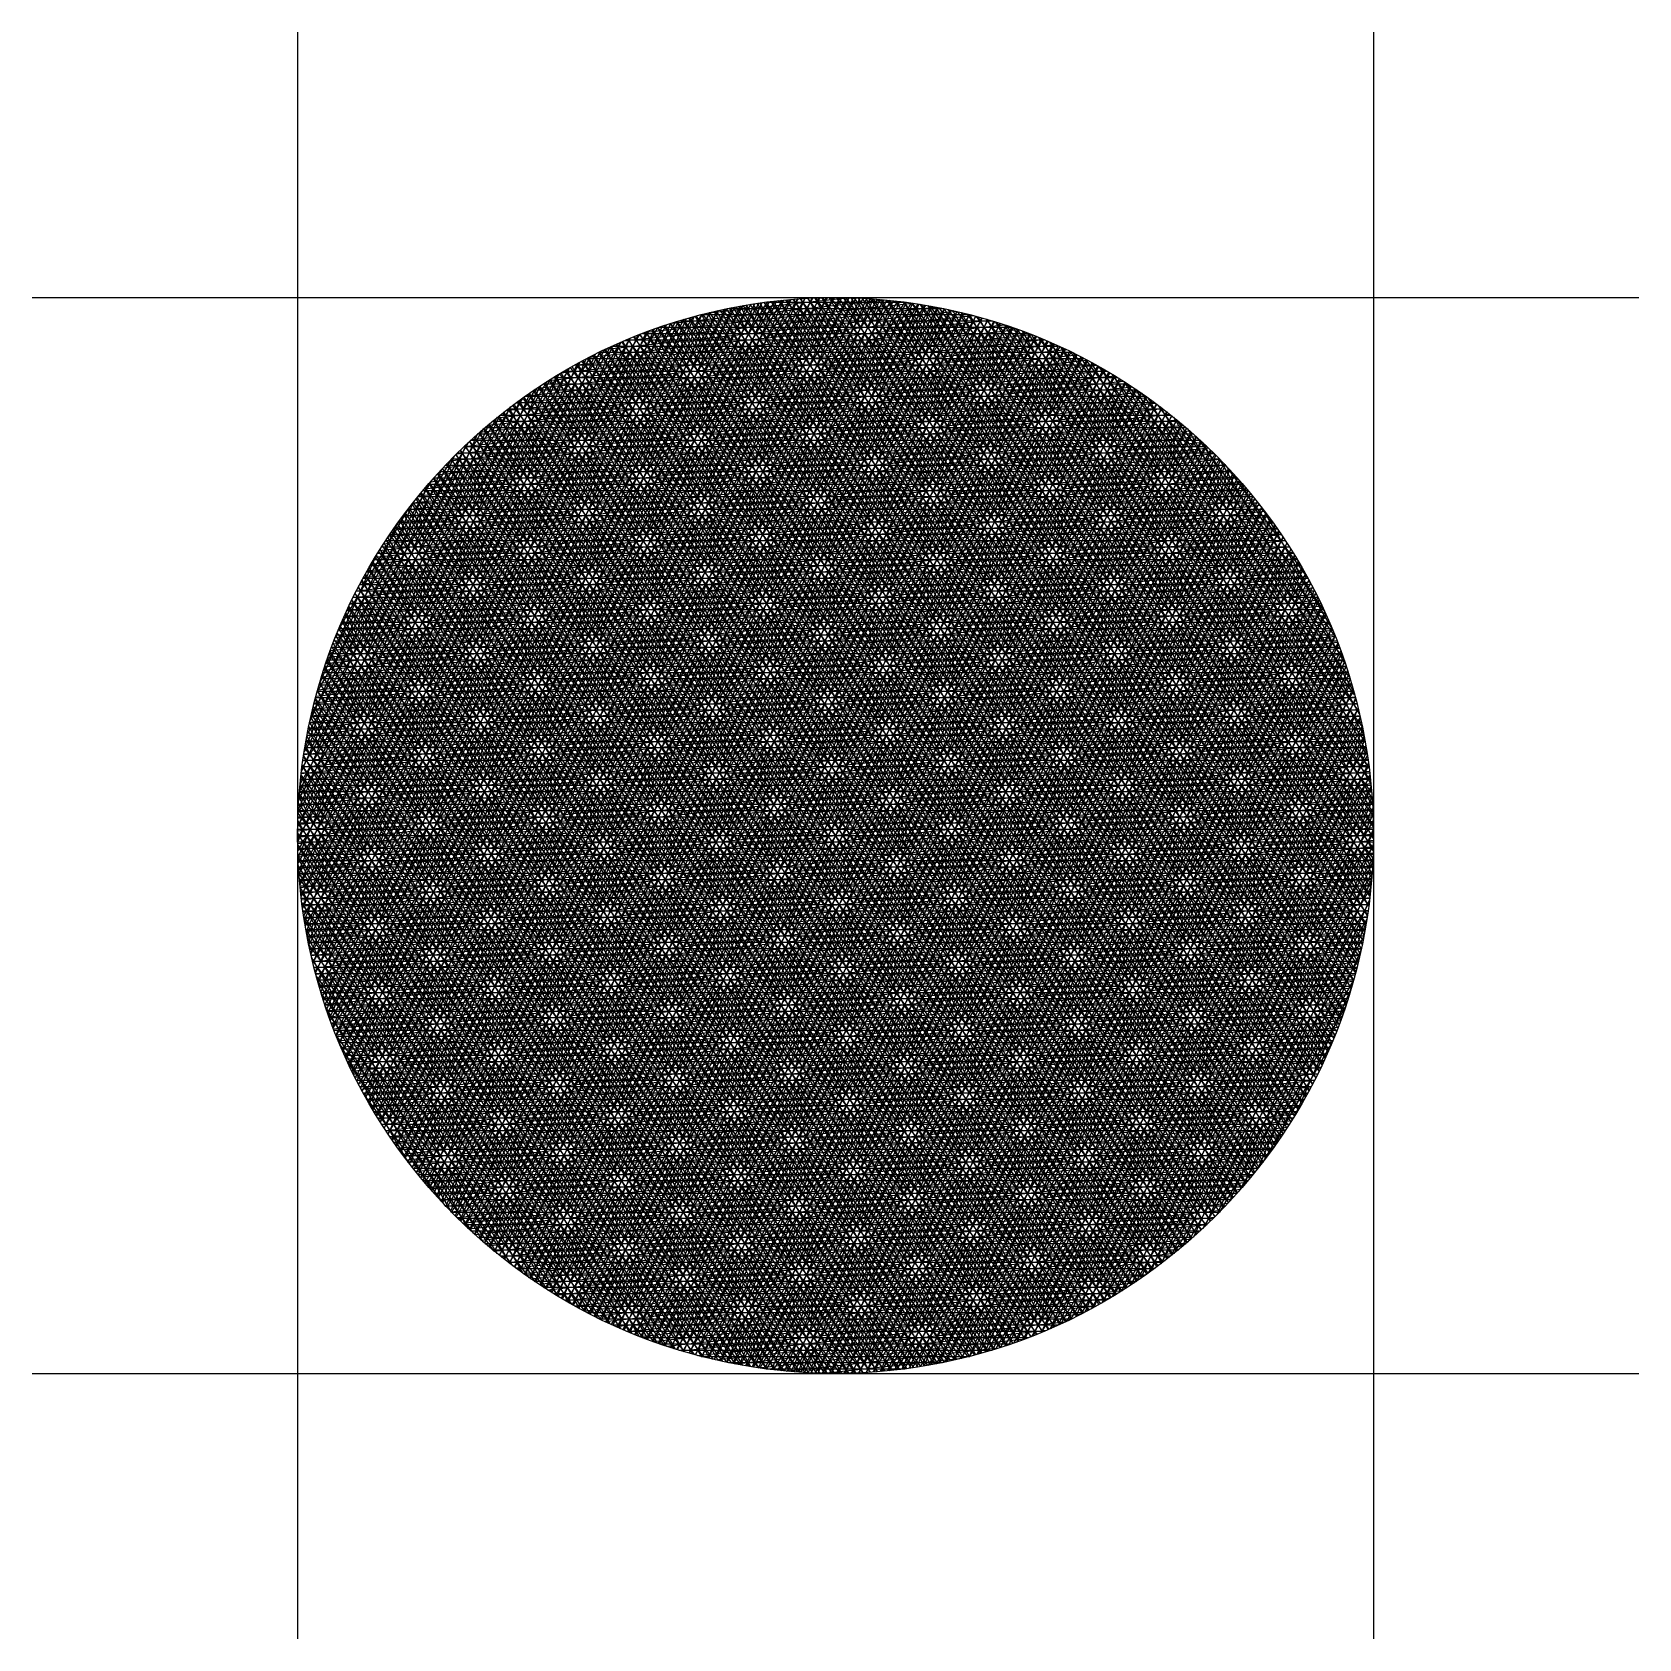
# Model space of a CAD drawing. Header units: millimetres. Extents: x -3162 to 22143, y 2650 to 20267.
# Drawn here: x 4182 to 5078, y 16745 to 17641 of the extents above; entities that cross this region are included whole.
import ezdxf

# ---------------------------------------------------------------- set-up
doc = ezdxf.new("R2010")
doc.units = ezdxf.units.MM
doc.layers.get('0').update_dxf_attribs({"color": 255})
doc.layers.add('Для вращения', color=7, linetype='Continuous')
doc.layers.add('Слой1', color=255, linetype='Continuous')

msp = doc.modelspace()

# ---------------------------------------------------------------- linework, layer by layer
at = {"color": 1}
for p, q in [((4329.857, 17641.242), (4329.857, 16745.097)), ((4929.857, 17641.242), (4929.857, 16745.097)), ((4181.784, 17493.169), (5077.929, 17493.169)), ((4779.857, 16933.362), (4479.857, 17452.977)), ((4779.857, 17452.977), (4479.857, 16933.362)), ((4329.857, 17193.169), (4929.857, 17193.169)), ((4181.784, 16893.169), (5077.929, 16893.169))]:
    msp.add_line(p, q, dxfattribs=at)
for p, q in [((4616.996, 17492.894), (4363.857, 17054.445)), ((4621.123, 17493.042), (4365.792, 17050.797)), ((4625.217, 17493.134), (4367.76, 17047.205)), ((4629.279, 17493.169), (4369.761, 17043.67)), ((4633.309, 17493.15), (4371.792, 17040.189)), ((4637.309, 17493.077), (4373.855, 17036.762)), ((4641.278, 17492.952), (4375.948, 17033.387)), ((4645.218, 17492.776), (4378.07, 17030.063)), ((4881.643, 17030.063), (4614.495, 17492.776)), ((4883.765, 17033.387), (4618.435, 17492.952)), ((4885.858, 17036.762), (4622.404, 17493.077)), ((4887.921, 17040.189), (4626.404, 17493.15)), ((4889.953, 17043.67), (4630.434, 17493.169)), ((4891.953, 17047.205), (4634.496, 17493.134)), ((4893.921, 17050.797), (4638.59, 17493.042)), ((4895.856, 17054.445), (4642.717, 17492.894)), ((4559.831, 17484.882), (4342.213, 17107.956)), ((4564.497, 17485.963), (4343.61, 17103.376)), ((4569.111, 17486.955), (4345.058, 17098.884)), ((4573.676, 17487.862), (4346.555, 17094.477)), ((4578.194, 17488.688), (4348.099, 17090.151)), ((4582.667, 17489.435), (4349.688, 17085.904)), ((4587.096, 17490.106), (4351.321, 17081.732)), ((4591.483, 17490.705), (4352.996, 17077.634)), ((4595.83, 17491.233), (4354.712, 17073.605)), ((4600.137, 17491.694), (4356.467, 17069.645)), ((4604.406, 17492.088), (4358.26, 17065.751)), ((4608.638, 17492.418), (4360.09, 17061.921)), ((4612.834, 17492.686), (4361.956, 17058.153)), ((4649.129, 17492.55), (4380.222, 17026.789)), ((4653.011, 17492.275), (4382.401, 17023.564)), ((4656.866, 17491.951), (4384.609, 17020.388)), ((4660.693, 17491.58), (4386.844, 17017.258)), ((4664.494, 17491.163), (4389.105, 17014.176)), ((4668.268, 17490.7), (4391.393, 17011.139)), ((4672.016, 17490.192), (4393.707, 17008.147)), ((4675.739, 17489.64), (4396.047, 17005.199)), ((4679.436, 17489.044), (4398.411, 17002.295)), ((4683.109, 17488.405), (4400.801, 16999.434)), ((4686.757, 17487.724), (4403.215, 16996.615)), ((4690.381, 17487.001), (4405.653, 16993.838)), ((4693.981, 17486.236), (4408.116, 16991.103)), ((4697.557, 17485.431), (4410.601, 16988.408)), ((4701.11, 17484.585), (4413.11, 16985.754)), ((4846.603, 16985.754), (4558.603, 17484.585)), ((4849.112, 16988.408), (4562.156, 17485.431)), ((4851.598, 16991.103), (4565.732, 17486.236)), ((4854.06, 16993.838), (4569.332, 17487.001)), ((4570.157, 17487.169), (4689.556, 17487.169)), ((4856.498, 16996.615), (4572.956, 17487.724)), ((4858.912, 16999.434), (4576.604, 17488.405)), ((4861.302, 17002.295), (4580.277, 17489.044)), ((4863.666, 17005.199), (4583.974, 17489.64)), ((4866.006, 17008.147), (4587.697, 17490.192)), ((4591.207, 17490.669), (4668.506, 17490.669)), ((4868.32, 17011.139), (4591.445, 17490.7)), ((4870.608, 17014.176), (4595.219, 17491.163)), ((4872.87, 17017.258), (4599.02, 17491.58)), ((4875.104, 17020.388), (4602.847, 17491.951)), ((4877.312, 17023.564), (4606.702, 17492.275)), ((4879.491, 17026.789), (4610.584, 17492.55)), ((4897.757, 17058.153), (4646.879, 17492.686)), ((4899.623, 17061.921), (4651.075, 17492.418)), ((4901.453, 17065.751), (4655.307, 17492.088)), ((4903.246, 17069.645), (4659.576, 17491.694)), ((4905.001, 17073.605), (4663.883, 17491.233)), ((4906.717, 17077.634), (4668.23, 17490.705)), ((4908.392, 17081.732), (4672.617, 17490.106)), ((4910.025, 17085.904), (4677.046, 17489.435)), ((4911.614, 17090.151), (4681.519, 17488.688)), ((4913.158, 17094.477), (4686.037, 17487.862)), ((4914.655, 17098.884), (4690.602, 17486.955)), ((4916.103, 17103.376), (4695.216, 17485.963)), ((4917.5, 17107.956), (4699.882, 17484.882)), ((4530.616, 17476.279), (4335.056, 17137.559)), ((4535.647, 17477.993), (4336.087, 17132.346)), ((4540.608, 17479.586), (4337.188, 17127.252)), ((4545.504, 17481.066), (4338.354, 17122.273)), ((4550.338, 17482.439), (4339.583, 17117.4)), ((4555.113, 17483.709), (4340.87, 17112.63)), ((4704.64, 17483.699), (4415.643, 16983.14)), ((4708.148, 17482.773), (4418.198, 16980.565)), ((4711.632, 17481.809), (4420.775, 16978.03)), ((4715.094, 17480.806), (4423.375, 16975.533)), ((4718.534, 17479.764), (4425.997, 16973.075)), ((4721.952, 17478.684), (4428.642, 16970.655)), ((4725.348, 17477.566), (4431.308, 16968.273)), ((4728.723, 17476.41), (4433.996, 16965.928)), ((4732.075, 17475.218), (4436.705, 16963.621)), ((4823.008, 16963.621), (4527.638, 17475.218)), ((4825.717, 16965.928), (4530.99, 17476.41)), ((4531.735, 17476.669), (4727.978, 17476.669)), ((4828.405, 16968.273), (4534.365, 17477.566)), ((4831.071, 16970.655), (4537.761, 17478.684)), ((4833.716, 16973.075), (4541.179, 17479.764)), ((4542.501, 17480.169), (4717.212, 17480.169)), ((4836.338, 16975.533), (4544.619, 17480.806)), ((4838.938, 16978.03), (4548.081, 17481.809)), ((4841.516, 16980.565), (4551.566, 17482.773)), ((4554.958, 17483.669), (4704.755, 17483.669)), ((4844.071, 16983.14), (4555.073, 17483.699)), ((4918.843, 17112.63), (4704.6, 17483.709)), ((4920.131, 17117.4), (4709.375, 17482.439)), ((4921.359, 17122.273), (4714.209, 17481.066)), ((4922.525, 17127.252), (4719.105, 17479.586)), ((4923.626, 17132.346), (4724.066, 17477.993)), ((4924.657, 17137.559), (4729.097, 17476.279)), ((4509.703, 17468.057), (4331.72, 17159.782)), ((4515.061, 17470.337), (4332.424, 17154.002)), ((4520.328, 17472.461), (4333.219, 17148.378)), ((4525.511, 17474.438), (4334.098, 17142.901)), ((4735.407, 17473.988), (4439.436, 16961.351)), ((4738.717, 17472.722), (4442.188, 16959.117)), ((4742.006, 17471.418), (4444.961, 16956.921)), ((4745.274, 17470.079), (4447.755, 16954.76)), ((4748.521, 17468.703), (4450.57, 16952.636)), ((4751.748, 17467.291), (4453.406, 16950.548)), ((4505.474, 17466.169), (4754.239, 17466.169)), ((4806.307, 16950.548), (4507.966, 17467.291)), ((4809.143, 16952.636), (4511.192, 17468.703)), ((4513.462, 17469.669), (4746.251, 17469.669)), ((4811.958, 16954.76), (4514.439, 17470.079)), ((4814.752, 16956.921), (4517.707, 17471.418)), ((4817.525, 16959.117), (4520.996, 17472.722)), ((4522.153, 17473.169), (4737.56, 17473.169)), ((4820.277, 16961.351), (4524.306, 17473.988)), ((4925.615, 17142.901), (4734.202, 17474.438)), ((4926.494, 17148.378), (4739.385, 17472.461)), ((4927.289, 17154.002), (4744.652, 17470.337)), ((4927.993, 17159.782), (4750.01, 17468.057)), ((4487.2, 17457.08), (4329.974, 17184.758)), ((4493.006, 17460.138), (4330.23, 17178.201)), ((4498.685, 17462.973), (4330.614, 17171.866)), ((4504.247, 17465.607), (4331.114, 17165.732)), ((4754.953, 17465.843), (4456.263, 16948.496)), ((4758.138, 17464.359), (4459.14, 16946.48)), ((4761.302, 17462.84), (4462.038, 16944.499)), ((4764.446, 17461.285), (4464.957, 16942.554)), ((4767.569, 17459.694), (4467.896, 16940.645)), ((4770.671, 17458.068), (4470.855, 16938.771)), ((4788.858, 16938.771), (4489.042, 17458.068)), ((4491.134, 17459.169), (4768.579, 17459.169)), ((4791.817, 16940.645), (4492.144, 17459.694)), ((4794.757, 16942.554), (4495.267, 17461.285)), ((4498.062, 17462.669), (4761.651, 17462.669)), ((4797.675, 16944.499), (4498.411, 17462.84)), ((4800.573, 16946.48), (4501.575, 17464.359)), ((4803.451, 16948.496), (4504.76, 17465.843)), ((4928.599, 17165.732), (4755.466, 17465.607)), ((4929.099, 17171.866), (4761.029, 17462.973)), ((4929.483, 17178.201), (4766.707, 17460.138)), ((4929.739, 17184.758), (4772.513, 17457.08)), ((4481.251, 17453.777), (4329.861, 17191.562)), ((4475.143, 17450.198), (4329.906, 17198.641)), ((4472.631, 17448.669), (4787.082, 17448.669)), ((4773.754, 17456.406), (4473.835, 16936.933)), ((4773.754, 16929.933), (4473.835, 17449.406)), ((4776.815, 17454.709), (4476.836, 16935.129)), ((4776.815, 16931.629), (4476.836, 17451.209)), ((4478.466, 17452.169), (4781.247, 17452.169)), ((4782.877, 16935.129), (4482.898, 17454.709)), ((4782.877, 17451.209), (4482.898, 16931.629)), ((4484.62, 17455.669), (4775.093, 17455.669)), ((4785.878, 16936.933), (4485.96, 17456.406)), ((4785.878, 17449.406), (4485.96, 16929.933)), ((4929.852, 17191.562), (4778.462, 17453.777)), ((4929.807, 17198.641), (4784.57, 17450.198)), ((4468.855, 17446.307), (4330.132, 17206.032)), ((4462.36, 17442.057), (4330.566, 17213.782)), ((4758.138, 16921.98), (4459.14, 17439.859)), ((4461.786, 17441.669), (4797.927, 17441.669)), ((4761.302, 16923.499), (4462.038, 17441.84)), ((4764.446, 16925.054), (4464.957, 17443.785)), ((4467.081, 17445.169), (4792.632, 17445.169)), ((4767.569, 16926.645), (4467.896, 17445.694)), ((4770.671, 16928.271), (4470.855, 17447.568)), ((4788.858, 17447.568), (4489.042, 16928.271)), ((4791.817, 17445.694), (4492.144, 16926.645)), ((4794.757, 17443.785), (4495.267, 16925.054)), ((4797.675, 17441.84), (4498.411, 16923.499)), ((4800.573, 17439.859), (4501.575, 16921.98)), ((4929.581, 17206.032), (4790.858, 17446.307)), ((4929.148, 17213.782), (4797.353, 17442.057)), ((4455.623, 17437.388), (4331.24, 17221.951)), ((4448.598, 17432.22), (4332.203, 17230.619)), ((4447.22, 17431.169), (4812.493, 17431.169)), ((4745.274, 16916.26), (4447.755, 17431.579)), ((4748.521, 16917.636), (4450.57, 17433.703)), ((4451.874, 17434.669), (4807.839, 17434.669)), ((4751.748, 16919.048), (4453.406, 17435.791)), ((4754.953, 16920.496), (4456.263, 17437.843)), ((4456.724, 17438.169), (4802.989, 17438.169)), ((4803.451, 17437.843), (4504.76, 16920.496)), ((4806.307, 17435.791), (4507.966, 16919.048)), ((4809.143, 17433.703), (4511.192, 16917.636)), ((4811.958, 17431.579), (4514.439, 16916.26)), ((4928.473, 17221.951), (4804.09, 17437.388)), ((4927.51, 17230.619), (4811.115, 17432.22)), ((4441.221, 17426.443), (4333.518, 17239.896)), ((4732.075, 16911.121), (4436.705, 17422.718)), ((4438.443, 17424.169), (4821.27, 17424.169)), ((4735.407, 16912.351), (4439.436, 17424.988)), ((4738.717, 16913.617), (4442.188, 17427.222)), ((4442.748, 17427.669), (4816.965, 17427.669)), ((4742.006, 16914.921), (4444.961, 17429.418)), ((4814.752, 17429.418), (4517.707, 16914.921)), ((4817.525, 17427.222), (4520.996, 16913.617)), ((4820.277, 17424.988), (4524.306, 16912.351)), ((4823.008, 17422.718), (4527.638, 16911.121)), ((4926.195, 17239.896), (4818.492, 17426.443)), ((4433.399, 17419.895), (4335.278, 17249.944)), ((4424.985, 17412.322), (4337.629, 17261.017)), ((4718.534, 16906.575), (4425.997, 17413.264)), ((4426.436, 17413.669), (4833.277, 17413.669)), ((4721.952, 16907.655), (4428.642, 17415.684)), ((4430.297, 17417.169), (4829.416, 17417.169)), ((4725.348, 16908.773), (4431.308, 17418.066)), ((4728.723, 16909.928), (4433.996, 17420.41)), ((4434.296, 17420.669), (4825.417, 17420.669)), ((4825.717, 17420.41), (4530.99, 16909.928)), ((4828.405, 17418.066), (4534.365, 16908.773)), ((4831.071, 17415.684), (4537.761, 16907.655)), ((4833.716, 17413.264), (4541.179, 16906.575)), ((4924.435, 17249.944), (4826.314, 17419.895)), ((4922.084, 17261.017), (4834.728, 17412.322)), ((4415.725, 17403.283), (4340.827, 17273.556)), ((4415.614, 17403.169), (4844.099, 17403.169)), ((4704.64, 16902.64), (4415.643, 17403.199)), ((4708.148, 16903.565), (4418.198, 17405.773)), ((4419.101, 17406.669), (4840.612, 17406.669)), ((4711.632, 16904.53), (4420.775, 17408.309)), ((4422.707, 17410.169), (4837.006, 17410.169)), ((4715.094, 16905.533), (4423.375, 17410.806)), ((4836.338, 17410.806), (4544.619, 16905.533)), ((4838.938, 17408.309), (4548.081, 16904.53)), ((4841.516, 17405.773), (4551.566, 16903.565)), ((4844.071, 17403.199), (4555.073, 16902.64)), ((4918.886, 17273.556), (4843.988, 17403.283)), ((4693.981, 16900.103), (4408.116, 17395.236)), ((4408.97, 17396.169), (4850.743, 17396.169)), ((4697.557, 16900.908), (4410.601, 17397.931)), ((4412.238, 17399.669), (4847.475, 17399.669)), ((4701.11, 16901.754), (4413.11, 17400.585)), ((4846.603, 17400.585), (4558.603, 16901.754)), ((4849.112, 17397.931), (4562.156, 16900.908)), ((4851.598, 17395.236), (4565.732, 16900.103)), ((4405.095, 17391.87), (4345.395, 17288.468)), ((4399.761, 17385.669), (4859.952, 17385.669)), ((4683.109, 16897.934), (4400.801, 17386.905)), ((4402.735, 17389.169), (4856.978, 17389.169)), ((4686.757, 16898.615), (4403.215, 17389.724)), ((4690.381, 16899.338), (4405.653, 17392.501)), ((4405.804, 17392.669), (4853.91, 17392.669)), ((4854.06, 17392.501), (4569.332, 16899.338)), ((4856.498, 17389.724), (4572.956, 16898.615)), ((4858.912, 17386.905), (4576.604, 16897.934)), ((4914.318, 17288.468), (4854.618, 17391.87)), ((4672.016, 16896.147), (4393.707, 17378.192)), ((4394.082, 17378.669), (4865.631, 17378.669)), ((4675.739, 16896.699), (4396.047, 17381.14)), ((4396.878, 17382.169), (4862.835, 17382.169)), ((4679.436, 16897.295), (4398.411, 17384.044)), ((4861.302, 17384.044), (4580.277, 16897.295)), ((4863.666, 17381.14), (4583.974, 16896.699)), ((4866.006, 17378.192), (4587.697, 16896.147)), ((4391.539, 17375.39), (4352.889, 17308.448)), ((4386.187, 17368.169), (4873.526, 17368.169)), ((4660.693, 16894.758), (4386.844, 17369.08)), ((4388.739, 17371.669), (4870.974, 17371.669)), ((4664.494, 16895.176), (4389.105, 17372.163)), ((4391.37, 17375.169), (4868.343, 17375.169)), ((4668.268, 16895.639), (4391.393, 17375.2)), ((4868.32, 17375.2), (4591.445, 16895.639)), ((4870.608, 17372.163), (4595.219, 16895.176)), ((4872.87, 17369.08), (4599.02, 16894.758)), ((4906.824, 17308.448), (4868.175, 17375.39)), ((4649.129, 16893.789), (4380.222, 17359.55)), ((4381.309, 17361.169), (4878.404, 17361.169)), ((4653.011, 16894.064), (4382.401, 17362.775)), ((4383.711, 17364.669), (4876.002, 17364.669)), ((4656.866, 16894.388), (4384.609, 17365.951)), ((4875.104, 17365.951), (4602.847, 16894.388)), ((4877.312, 17362.775), (4606.702, 16894.064)), ((4879.491, 17359.55), (4610.584, 16893.789)), ((4637.309, 16893.262), (4373.855, 17349.577)), ((4374.526, 17350.669), (4885.187, 17350.669)), ((4641.278, 16893.387), (4375.948, 17352.952)), ((4376.718, 17354.169), (4882.995, 17354.169)), ((4645.218, 16893.563), (4378.07, 17356.276)), ((4378.979, 17357.669), (4880.735, 17357.669)), ((4881.643, 17356.276), (4614.495, 16893.563)), ((4883.765, 17352.952), (4618.435, 16893.387)), ((4885.858, 17349.577), (4622.404, 16893.262)), ((4629.279, 16893.17), (4369.761, 17342.669)), ((4370.338, 17343.669), (4889.375, 17343.669)), ((4633.309, 16893.189), (4371.792, 17346.15)), ((4372.4, 17347.169), (4887.313, 17347.169)), ((4887.921, 17346.15), (4626.404, 16893.189)), ((4889.953, 17342.669), (4630.434, 16893.17)), ((4616.996, 16893.445), (4363.857, 17331.894)), ((4364.527, 17333.169), (4895.187, 17333.169)), ((4621.123, 16893.297), (4365.792, 17335.542)), ((4366.403, 17336.669), (4893.31, 17336.669)), ((4625.217, 16893.205), (4367.76, 17339.134)), ((4368.34, 17340.169), (4891.373, 17340.169)), ((4891.953, 17339.134), (4634.496, 16893.205)), ((4893.921, 17335.542), (4638.59, 16893.297)), ((4895.856, 17331.894), (4642.717, 16893.445)), ((4359.247, 17322.669), (4900.467, 17322.669)), ((4608.638, 16893.921), (4360.09, 17324.418)), ((4360.95, 17326.169), (4898.764, 17326.169)), ((4612.834, 16893.653), (4361.956, 17328.186)), ((4362.709, 17329.669), (4897.004, 17329.669)), ((4897.757, 17328.186), (4646.879, 16893.653)), ((4899.623, 17324.418), (4651.075, 16893.921)), ((4356.007, 17315.669), (4903.706, 17315.669)), ((4600.137, 16894.645), (4356.467, 17316.694)), ((4357.599, 17319.169), (4902.114, 17319.169)), ((4604.406, 16894.251), (4358.26, 17320.588)), ((4901.453, 17320.588), (4655.307, 16894.251)), ((4903.246, 17316.694), (4659.576, 16894.645)), ((4587.096, 16896.232), (4351.321, 17304.606)), ((4351.547, 17305.169), (4908.166, 17305.169)), ((4352.982, 17308.669), (4906.732, 17308.669)), ((4591.483, 16895.634), (4352.996, 17308.705)), ((4354.468, 17312.169), (4905.245, 17312.169)), ((4595.83, 16895.105), (4354.712, 17312.733)), ((4905.001, 17312.733), (4663.883, 16895.105)), ((4906.717, 17308.705), (4668.23, 16895.634)), ((4908.392, 17304.606), (4672.617, 16896.232)), ((4578.194, 16897.651), (4348.099, 17296.188)), ((4348.832, 17298.169), (4910.881, 17298.169)), ((4582.667, 16896.904), (4349.688, 17300.435)), ((4350.164, 17301.669), (4909.549, 17301.669)), ((4910.025, 17300.435), (4677.046, 16896.904)), ((4911.614, 17296.188), (4681.519, 16897.651)), ((4569.111, 16899.384), (4345.058, 17287.455)), ((4345.129, 17287.669), (4914.584, 17287.669)), ((4346.315, 17291.169), (4913.398, 17291.169)), ((4573.676, 16898.477), (4346.555, 17291.862)), ((4347.549, 17294.669), (4912.164, 17294.669)), ((4913.158, 17291.862), (4686.037, 16898.477)), ((4914.655, 17287.455), (4690.602, 16899.384)), ((4559.831, 16901.456), (4342.213, 17278.382)), ((4342.901, 17280.669), (4916.813, 17280.669)), ((4564.497, 16900.376), (4343.61, 17282.963)), ((4343.991, 17284.169), (4915.722, 17284.169)), ((4916.103, 17282.963), (4695.216, 16900.376)), ((4917.5, 17278.382), (4699.882, 16901.456)), ((4550.338, 16903.9), (4339.583, 17268.939)), ((4339.907, 17270.169), (4919.807, 17270.169)), ((4340.859, 17273.669), (4918.854, 17273.669)), ((4555.113, 16902.63), (4340.87, 17273.709)), ((4341.857, 17277.169), (4917.857, 17277.169)), ((4918.843, 17273.709), (4704.6, 16902.63)), ((4920.131, 17268.939), (4709.375, 16903.9)), ((4338.138, 17263.169), (4921.576, 17263.169)), ((4545.504, 16905.273), (4338.354, 17264.066)), ((4339, 17266.669), (4920.713, 17266.669)), ((4921.359, 17264.066), (4714.209, 16905.273)), ((4335.816, 17252.669), (4923.897, 17252.669)), ((4535.647, 16908.346), (4336.087, 17253.993)), ((4336.546, 17256.169), (4923.167, 17256.169)), ((4540.608, 16906.752), (4337.188, 17259.086)), ((4337.32, 17259.669), (4922.393, 17259.669)), ((4922.525, 17259.086), (4719.105, 16906.752)), ((4923.626, 17253.993), (4724.066, 16908.346)), ((4333.885, 17242.169), (4925.828, 17242.169)), ((4525.511, 16911.901), (4334.098, 17243.438)), ((4334.486, 17245.669), (4925.227, 17245.669)), ((4530.616, 16910.059), (4335.056, 17248.779)), ((4335.13, 17249.169), (4924.584, 17249.169)), ((4924.657, 17248.779), (4729.097, 16910.059)), ((4925.615, 17243.438), (4734.202, 16911.901)), ((4332.811, 17235.169), (4926.902, 17235.169)), ((4520.328, 16913.878), (4333.219, 17237.961)), ((4333.327, 17238.669), (4926.386, 17238.669)), ((4926.494, 17237.961), (4739.385, 16913.878)), ((4331.515, 17224.669), (4928.198, 17224.669)), ((4509.703, 16918.282), (4331.72, 17226.557)), ((4331.905, 17228.169), (4927.808, 17228.169)), ((4332.337, 17231.669), (4927.376, 17231.669)), ((4515.061, 16916.002), (4332.424, 17232.337)), ((4927.289, 17232.337), (4744.652, 16916.002)), ((4927.993, 17226.557), (4750.01, 16918.282)), ((4330.859, 17217.669), (4928.854, 17217.669)), ((4504.247, 16920.732), (4331.114, 17220.607)), ((4331.166, 17221.169), (4928.547, 17221.169)), ((4928.599, 17220.607), (4755.466, 16920.732)), ((4330.183, 17207.169), (4929.53, 17207.169)), ((4493.006, 16926.201), (4330.23, 17208.138)), ((4330.367, 17210.669), (4929.346, 17210.669)), ((4330.592, 17214.169), (4929.121, 17214.169)), ((4498.685, 16923.366), (4330.614, 17214.473)), ((4929.099, 17214.473), (4761.029, 16923.366)), ((4929.483, 17208.138), (4766.707, 16926.201)), ((4329.938, 17200.169), (4929.775, 17200.169)), ((4487.2, 16929.258), (4329.974, 17201.58)), ((4330.04, 17203.669), (4929.673, 17203.669)), ((4929.739, 17201.58), (4772.513, 16929.258)), ((4481.251, 16932.562), (4329.861, 17194.777)), ((4329.877, 17196.669), (4929.836, 17196.669)), ((4329.877, 17189.669), (4929.836, 17189.669)), ((4929.852, 17194.777), (4778.462, 16932.562)), ((4475.143, 16936.141), (4329.906, 17187.698)), ((4329.938, 17186.169), (4929.775, 17186.169)), ((4330.04, 17182.669), (4929.673, 17182.669)), ((4468.855, 16940.032), (4330.132, 17180.307)), ((4330.183, 17179.169), (4929.53, 17179.169)), ((4929.807, 17187.698), (4784.57, 16936.141)), ((4929.581, 17180.307), (4790.858, 16940.032)), ((4330.367, 17175.669), (4929.346, 17175.669)), ((4462.36, 16944.282), (4330.566, 17172.557)), ((4330.592, 17172.169), (4929.121, 17172.169)), ((4929.148, 17172.557), (4797.353, 16944.282)), ((4330.859, 17168.669), (4928.854, 17168.669)), ((4331.166, 17165.169), (4928.547, 17165.169)), ((4455.623, 16948.951), (4331.24, 17164.388)), ((4331.515, 17161.669), (4928.198, 17161.669)), ((4928.473, 17164.388), (4804.09, 16948.951)), ((4331.905, 17158.169), (4927.808, 17158.169)), ((4448.598, 16954.119), (4332.203, 17155.72)), ((4332.337, 17154.669), (4927.376, 17154.669)), ((4927.51, 17155.72), (4811.115, 16954.119)), ((4332.811, 17151.169), (4926.902, 17151.169)), ((4333.327, 17147.669), (4926.386, 17147.669)), ((4441.221, 16959.896), (4333.518, 17146.443)), ((4333.885, 17144.169), (4925.828, 17144.169)), ((4926.195, 17146.443), (4818.492, 16959.896)), ((4334.486, 17140.669), (4925.227, 17140.669)), ((4335.13, 17137.169), (4924.584, 17137.169)), ((4433.399, 16966.444), (4335.278, 17136.395)), ((4924.435, 17136.395), (4826.314, 16966.444)), ((4335.816, 17133.669), (4923.897, 17133.669)), ((4336.546, 17130.169), (4923.167, 17130.169)), ((4337.32, 17126.669), (4922.393, 17126.669)), ((4424.985, 16974.017), (4337.629, 17125.322)), ((4338.138, 17123.169), (4921.576, 17123.169)), ((4339, 17119.669), (4920.713, 17119.669)), ((4922.084, 17125.322), (4834.728, 16974.017)), ((4339.907, 17116.169), (4919.807, 17116.169)), ((4415.725, 16983.056), (4340.827, 17112.783)), ((4340.859, 17112.669), (4918.854, 17112.669)), ((4341.857, 17109.169), (4917.857, 17109.169)), ((4918.886, 17112.783), (4843.988, 16983.056)), ((4342.901, 17105.669), (4916.813, 17105.669)), ((4343.991, 17102.169), (4915.722, 17102.169)), ((4345.129, 17098.669), (4914.584, 17098.669)), ((4405.095, 16994.468), (4345.395, 17097.87)), ((4346.315, 17095.169), (4913.398, 17095.169)), ((4347.549, 17091.669), (4912.164, 17091.669)), ((4914.318, 17097.87), (4854.618, 16994.468)), ((4348.832, 17088.169), (4910.881, 17088.169)), ((4350.164, 17084.669), (4909.549, 17084.669)), ((4351.547, 17081.169), (4908.166, 17081.169)), ((4391.539, 17010.948), (4352.889, 17077.89)), ((4352.982, 17077.669), (4906.732, 17077.669)), ((4354.468, 17074.169), (4905.245, 17074.169)), ((4906.824, 17077.89), (4868.175, 17010.948)), ((4356.007, 17070.669), (4903.706, 17070.669)), ((4357.599, 17067.169), (4902.114, 17067.169)), ((4359.247, 17063.669), (4900.467, 17063.669)), ((4360.95, 17060.169), (4898.764, 17060.169)), ((4362.709, 17056.669), (4897.004, 17056.669)), ((4364.527, 17053.169), (4895.187, 17053.169)), ((4366.403, 17049.669), (4893.31, 17049.669)), ((4368.34, 17046.169), (4891.373, 17046.169)), ((4370.338, 17042.669), (4889.375, 17042.669)), ((4372.4, 17039.169), (4887.313, 17039.169)), ((4374.526, 17035.669), (4885.187, 17035.669)), ((4376.718, 17032.169), (4882.995, 17032.169)), ((4378.979, 17028.669), (4880.735, 17028.669)), ((4381.309, 17025.169), (4878.404, 17025.169)), ((4383.711, 17021.669), (4876.002, 17021.669)), ((4386.187, 17018.169), (4873.526, 17018.169)), ((4388.739, 17014.669), (4870.974, 17014.669)), ((4391.37, 17011.169), (4868.343, 17011.169)), ((4394.082, 17007.669), (4865.631, 17007.669)), ((4396.878, 17004.169), (4862.835, 17004.169)), ((4399.761, 17000.669), (4859.952, 17000.669)), ((4402.735, 16997.169), (4856.978, 16997.169)), ((4405.804, 16993.669), (4853.91, 16993.669)), ((4408.97, 16990.169), (4850.743, 16990.169)), ((4412.238, 16986.669), (4847.475, 16986.669)), ((4415.614, 16983.169), (4844.099, 16983.169)), ((4419.101, 16979.669), (4840.612, 16979.669)), ((4422.707, 16976.169), (4837.006, 16976.169)), ((4426.436, 16972.669), (4833.277, 16972.669)), ((4430.297, 16969.169), (4829.416, 16969.169)), ((4434.296, 16965.669), (4825.417, 16965.669)), ((4438.443, 16962.169), (4821.27, 16962.169)), ((4442.748, 16958.669), (4816.965, 16958.669)), ((4447.22, 16955.169), (4812.493, 16955.169)), ((4451.874, 16951.669), (4807.839, 16951.669)), ((4456.724, 16948.169), (4802.989, 16948.169)), ((4461.786, 16944.669), (4797.927, 16944.669)), ((4467.081, 16941.169), (4792.632, 16941.169)), ((4472.631, 16937.669), (4787.082, 16937.669)), ((4478.466, 16934.169), (4781.247, 16934.169)), ((4484.62, 16930.669), (4775.093, 16930.669)), ((4491.134, 16927.169), (4768.579, 16927.169)), ((4498.062, 16923.669), (4761.651, 16923.669)), ((4505.474, 16920.169), (4754.239, 16920.169)), ((4513.462, 16916.669), (4746.251, 16916.669)), ((4522.153, 16913.169), (4737.56, 16913.169)), ((4531.735, 16909.669), (4727.978, 16909.669)), ((4542.501, 16906.169), (4717.212, 16906.169)), ((4554.958, 16902.669), (4704.755, 16902.669)), ((4570.157, 16899.169), (4689.556, 16899.169)), ((4591.207, 16895.669), (4668.506, 16895.669))]:
    msp.add_line(p, q)
at = {"layer": 'Для вращения'}
for p, q in [((4616.683, 17492.88), (4399.651, 17000.802)), ((4620.573, 17493.026), (4402.166, 16997.831)), ((4624.44, 17493.121), (4404.704, 16994.912)), ((4628.285, 17493.165), (4407.263, 16992.042)), ((4632.108, 17493.161), (4409.844, 16989.222)), ((4635.91, 17493.108), (4412.447, 16986.449)), ((4639.691, 17493.008), (4415.071, 16983.725)), ((4643.452, 17492.861), (4417.715, 16981.047)), ((4559.304, 17484.755), (4636.15, 17493.103)), ((4910.771, 17087.876), (4614.432, 17492.773)), ((4912.22, 17091.823), (4618.632, 17492.959)), ((4913.625, 17095.828), (4622.875, 17493.088)), ((4914.987, 17099.894), (4627.162, 17493.157)), ((4916.304, 17104.02), (4631.493, 17493.165)), ((4917.575, 17108.21), (4635.872, 17493.109)), ((4918.798, 17112.466), (4640.298, 17492.988)), ((4919.971, 17116.789), (4644.774, 17492.798)), ((4559.574, 17484.821), (4367.094, 17048.409)), ((4563.838, 17485.815), (4369.234, 17044.589)), ((4568.07, 17486.738), (4371.407, 17040.842)), ((4572.272, 17487.591), (4373.61, 17037.164)), ((4576.444, 17488.376), (4375.843, 17033.554)), ((4580.586, 17489.096), (4378.105, 17030.009)), ((4584.701, 17489.752), (4380.395, 17026.529)), ((4588.788, 17490.345), (4382.713, 17023.111)), ((4592.848, 17490.878), (4385.057, 17019.753)), ((4596.883, 17491.352), (4387.428, 17016.454)), ((4600.891, 17491.768), (4389.824, 17013.213)), ((4604.875, 17492.128), (4392.244, 17010.029)), ((4608.835, 17492.432), (4394.69, 17006.9)), ((4612.771, 17492.682), (4397.158, 17003.824)), ((4647.192, 17492.668), (4420.38, 16978.415)), ((4650.912, 17492.43), (4423.064, 16975.829)), ((4654.613, 17492.146), (4425.769, 16973.287)), ((4658.293, 17491.819), (4428.492, 16970.79)), ((4661.955, 17491.447), (4431.236, 16968.337)), ((4665.597, 17491.033), (4433.998, 16965.926)), ((4669.221, 17490.576), (4436.779, 16963.559)), ((4672.826, 17490.076), (4439.579, 16961.233)), ((4676.413, 17489.535), (4442.397, 16958.95)), ((4679.981, 17488.952), (4445.233, 16956.708)), ((4683.531, 17488.329), (4448.088, 16954.506)), ((4687.064, 17487.665), (4450.96, 16952.346)), ((4690.578, 17486.96), (4453.85, 16950.226)), ((4694.075, 17486.215), (4456.758, 16948.145)), ((4697.555, 17485.431), (4459.683, 16946.105)), ((4701.017, 17484.608), (4462.626, 16944.103)), ((4501.692, 17464.414), (4696.786, 17485.608)), ((4512.016, 17469.056), (4685.705, 17487.925)), ((4524.023, 17473.881), (4672.943, 17490.059)), ((4538.755, 17479.002), (4657.455, 17491.897)), ((4884.607, 17034.733), (4555.865, 17483.902)), ((4886.584, 17037.957), (4559.537, 17484.811)), ((4888.531, 17041.224), (4563.239, 17485.679)), ((4890.446, 17044.533), (4566.972, 17486.505)), ((4892.33, 17047.885), (4570.737, 17487.287)), ((4894.182, 17051.281), (4574.534, 17488.024)), ((4896, 17054.723), (4578.364, 17488.717)), ((4897.785, 17058.21), (4582.228, 17489.364)), ((4899.536, 17061.743), (4586.126, 17489.965)), ((4901.252, 17065.325), (4590.058, 17490.518)), ((4902.933, 17068.955), (4594.026, 17491.022)), ((4904.577, 17072.635), (4598.031, 17491.477)), ((4906.184, 17076.365), (4602.073, 17491.88)), ((4907.753, 17080.148), (4606.153, 17492.232)), ((4909.282, 17083.984), (4610.272, 17492.53)), ((4921.092, 17121.183), (4649.301, 17492.539)), ((4922.16, 17125.65), (4653.882, 17492.206)), ((4923.172, 17130.193), (4658.518, 17491.797)), ((4924.127, 17134.815), (4663.212, 17491.309)), ((4925.02, 17139.52), (4667.967, 17490.739)), ((4925.851, 17144.311), (4672.785, 17490.082)), ((4926.616, 17149.193), (4677.669, 17489.335)), ((4927.311, 17154.169), (4682.623, 17488.492)), ((4927.932, 17159.246), (4687.65, 17487.55)), ((4928.477, 17164.428), (4692.755, 17486.502)), ((4928.939, 17169.723), (4697.941, 17485.341)), ((4929.314, 17175.137), (4703.215, 17484.062)), ((4528.736, 17475.614), (4353.099, 17077.39)), ((4533.258, 17477.192), (4354.982, 17072.987)), ((4537.738, 17478.676), (4356.907, 17068.677)), ((4542.178, 17480.071), (4358.871, 17064.458)), ((4546.581, 17481.38), (4360.873, 17060.324)), ((4550.947, 17482.605), (4362.912, 17056.274)), ((4555.277, 17483.751), (4364.986, 17052.303)), ((4704.461, 17483.745), (4465.586, 16942.141)), ((4707.889, 17482.843), (4468.563, 16940.218)), ((4469.727, 17446.859), (4731.774, 17475.327)), ((4711.3, 17481.903), (4471.557, 16938.334)), ((4714.693, 17480.924), (4474.568, 16936.488)), ((4476.718, 17451.139), (4724.028, 17478.006)), ((4718.07, 17479.907), (4477.596, 16934.68)), ((4721.43, 17478.852), (4480.641, 16932.911)), ((4724.773, 17477.758), (4483.703, 16931.179)), ((4484.281, 17455.482), (4715.709, 17480.623)), ((4728.099, 17476.627), (4486.781, 16929.485)), ((4731.409, 17475.458), (4489.876, 16927.829)), ((4492.543, 17459.9), (4706.69, 17483.164)), ((4867.736, 17010.376), (4527.547, 17475.185)), ((4869.943, 17013.285), (4530.988, 17476.41)), ((4872.124, 17016.233), (4534.456, 17477.597)), ((4874.276, 17019.218), (4537.953, 17478.745)), ((4876.4, 17022.242), (4541.477, 17479.856)), ((4878.496, 17025.305), (4545.03, 17480.927)), ((4880.562, 17028.407), (4548.612, 17481.959)), ((4882.6, 17031.55), (4552.224, 17482.951)), ((4929.596, 17180.677), (4708.581, 17482.656)), ((4929.779, 17186.353), (4714.047, 17481.114)), ((4929.855, 17192.176), (4719.62, 17479.425)), ((4929.815, 17198.156), (4725.309, 17477.579)), ((4929.65, 17204.309), (4731.123, 17475.561)), ((4505.437, 17466.152), (4344.374, 17100.975)), ((4510.197, 17468.272), (4346.019, 17096.03)), ((4514.905, 17470.272), (4347.716, 17091.205)), ((4519.562, 17472.159), (4349.463, 17086.494)), ((4524.172, 17473.938), (4351.258, 17081.89)), ((4451.38, 17434.304), (4752.389, 17467.005)), ((4457.119, 17438.449), (4745.894, 17469.82)), ((4463.217, 17442.632), (4739.04, 17472.596)), ((4734.702, 17474.252), (4492.987, 16926.211)), ((4737.979, 17473.008), (4496.115, 16924.63)), ((4741.239, 17471.726), (4499.26, 16923.087)), ((4744.482, 17470.407), (4502.421, 16921.581)), ((4747.71, 17469.051), (4505.599, 16920.113)), ((4853.926, 16993.688), (4507.464, 17467.067)), ((4856.293, 16996.379), (4510.746, 17468.51)), ((4754.114, 17466.226), (4512.004, 16917.288)), ((4858.635, 16999.106), (4514.053, 17469.918)), ((4860.95, 17001.869), (4517.386, 17471.289)), ((4863.239, 17004.668), (4520.746, 17472.624)), ((4865.501, 17007.503), (4524.133, 17473.923)), ((4929.347, 17210.648), (4737.074, 17473.356)), ((4928.893, 17217.195), (4743.177, 17470.944)), ((4928.271, 17223.97), (4749.447, 17468.302)), ((4490.805, 17458.998), (4339.792, 17116.604)), ((4495.745, 17461.524), (4341.257, 17111.253)), ((4500.621, 17463.906), (4342.786, 17106.046)), ((4435.931, 17422.064), (4770.106, 17458.367)), ((4440.817, 17426.116), (4764.465, 17461.275)), ((4445.957, 17430.195), (4758.568, 17464.155)), ((4839.186, 16978.271), (4488.312, 17457.679)), ((4841.705, 16980.754), (4491.441, 17459.33)), ((4844.2, 16983.272), (4494.595, 17460.946)), ((4846.669, 16985.824), (4497.774, 17462.529)), ((4849.114, 16988.41), (4500.979, 17464.076)), ((4851.533, 16991.032), (4504.209, 17465.589)), ((4757.292, 17464.758), (4515.231, 16915.931)), ((4760.453, 17463.252), (4518.474, 16914.612)), ((4763.598, 17461.709), (4521.734, 16913.331)), ((4766.726, 17460.128), (4525.011, 16912.087)), ((4769.837, 17458.51), (4528.304, 16910.88)), ((4927.461, 17231.003), (4755.906, 17465.404)), ((4926.438, 17238.327), (4762.578, 17462.214)), ((4925.171, 17245.985), (4769.494, 17458.69)), ((4475.558, 17450.448), (4335.824, 17133.628)), ((4480.718, 17453.472), (4337.07, 17127.779)), ((4485.798, 17456.318), (4338.394, 17122.108)), ((4422.585, 17410.053), (4785.721, 17449.502)), ((4426.833, 17414.035), (4780.716, 17452.479)), ((4431.276, 17418.038), (4775.517, 17455.435)), ((4826.217, 16966.36), (4473.037, 17448.919)), ((4828.86, 16968.675), (4476.043, 17450.738)), ((4831.478, 16971.024), (4479.074, 17452.523)), ((4834.072, 16973.406), (4482.128, 17454.276)), ((4836.641, 16975.821), (4485.208, 17455.994)), ((4772.932, 17456.854), (4531.614, 16909.712)), ((4776.011, 17455.16), (4534.94, 16908.58)), ((4779.072, 17453.428), (4538.283, 16907.487)), ((4782.117, 17451.659), (4541.643, 16906.432)), ((4785.145, 17449.851), (4545.02, 16905.415)), ((4788.156, 17448.005), (4548.414, 16904.436)), ((4923.618, 17254.033), (4776.696, 17454.776)), ((4921.725, 17262.546), (4784.238, 17450.398)), ((4459.532, 17440.13), (4332.637, 17152.421)), ((4464.974, 17443.796), (4333.599, 17145.929)), ((4470.313, 17447.228), (4334.665, 17139.673)), ((4410.87, 17398.218), (4799.703, 17440.459)), ((4414.615, 17402.146), (4795.202, 17443.491)), ((4418.516, 17406.09), (4790.545, 17446.505)), ((4812.639, 16955.281), (4458.372, 17439.326)), ((4815.403, 16957.431), (4461.256, 17441.311)), ((4818.143, 16959.614), (4464.165, 17443.262)), ((4820.858, 16961.829), (4467.098, 17445.181)), ((4823.55, 16964.078), (4470.056, 17447.066)), ((4791.15, 17446.121), (4551.824, 16903.496)), ((4794.127, 17444.197), (4555.252, 16902.594)), ((4797.087, 17442.235), (4558.697, 16901.731)), ((4800.03, 17440.234), (4562.159, 16900.908)), ((4919.416, 17271.627), (4792.195, 17445.451)), ((4916.581, 17281.426), (4800.679, 17439.786)), ((4448.289, 17431.986), (4331.07, 17166.214)), ((4453.975, 17436.204), (4331.789, 17159.172)), ((4400.483, 17386.528), (4812.359, 17431.272)), ((4403.812, 17390.41), (4808.273, 17434.349)), ((4407.272, 17394.307), (4804.057, 17437.412)), ((4801.341, 16947.013), (4447.074, 17431.057)), ((4804.202, 16949.031), (4449.863, 17433.174)), ((4809.851, 16953.165), (4455.511, 17437.308)), ((4802.955, 17438.194), (4565.638, 16900.123)), ((4805.863, 17436.113), (4569.135, 16899.379)), ((4808.753, 17433.993), (4572.65, 16898.674)), ((4811.626, 17431.832), (4576.182, 16898.01)), ((4913.047, 17292.181), (4809.861, 17433.166)), ((4436.46, 17422.511), (4330.09, 17181.338)), ((4442.458, 17427.438), (4330.496, 17173.587)), ((4391.209, 17374.959), (4823.9, 17421.964)), ((4394.187, 17378.803), (4820.166, 17425.079)), ((4397.276, 17382.659), (4816.321, 17428.182)), ((4789.657, 16939.272), (4436.163, 17422.261)), ((4792.615, 16941.158), (4438.855, 17424.51)), ((4795.548, 16943.077), (4441.57, 17426.725)), ((4798.457, 16945.028), (4444.31, 17428.908)), ((4814.48, 17429.631), (4579.732, 16897.386)), ((4817.316, 17427.389), (4583.3, 16896.804)), ((4820.135, 17425.105), (4586.887, 16896.263)), ((4822.934, 17422.78), (4590.492, 16895.763)), ((4908.514, 17304.3), (4820.043, 17425.18)), ((4430.267, 17417.142), (4329.879, 17189.532)), ((4382.896, 17363.494), (4834.481, 17412.552)), ((4385.568, 17367.305), (4831.053, 17415.7)), ((4388.338, 17371.126), (4827.528, 17418.838)), ((4777.585, 16932.063), (4425.641, 17412.933)), ((4780.64, 16933.815), (4428.235, 17415.315)), ((4783.67, 16935.601), (4430.853, 17417.664)), ((4786.676, 16937.42), (4433.496, 17419.979)), ((4825.715, 17420.412), (4594.116, 16895.306)), ((4828.478, 17418.002), (4597.758, 16894.892)), ((4831.221, 17415.549), (4601.42, 16894.52)), ((4833.945, 17413.051), (4605.101, 16894.193)), ((4902.362, 17318.633), (4831.844, 17414.982)), ((4423.841, 17411.246), (4329.9, 17198.253)), ((4417.131, 17404.706), (4330.205, 17207.618)), ((4377.829, 17355.902), (4841.061, 17406.225)), ((4380.317, 17359.693), (4837.816, 17409.394)), ((4768.272, 16927.009), (4418.008, 17405.584)), ((4771.401, 16928.66), (4420.527, 17408.068)), ((4774.505, 16930.345), (4423.072, 17410.517)), ((4836.649, 17410.51), (4608.801, 16893.909)), ((4839.334, 17407.924), (4612.521, 16893.671)), ((4841.998, 17405.292), (4616.261, 16893.478)), ((4410.062, 17397.351), (4330.869, 17217.798)), ((4370.871, 17344.585), (4850.286, 17396.666)), ((4373.109, 17348.348), (4847.293, 17399.861)), ((4375.427, 17352.121), (4844.218, 17403.048)), ((4755.504, 16920.749), (4408.18, 17395.307)), ((4758.734, 16922.263), (4410.599, 17397.928)), ((4761.939, 16923.81), (4413.044, 17400.515)), ((4765.118, 16925.393), (4415.513, 17403.067)), ((4844.642, 17402.614), (4620.022, 16893.331)), ((4847.266, 17399.889), (4623.803, 16893.231)), ((4849.869, 17397.117), (4627.605, 16893.178)), ((4852.45, 17394.297), (4631.428, 16893.174)), ((4892.754, 17337.686), (4847.101, 17400.063)), ((4402.515, 17388.914), (4332.011, 17229.06)), ((4364.619, 17333.344), (4858.807, 17387.03)), ((4366.629, 17337.083), (4856.041, 17390.25)), ((4368.712, 17340.83), (4853.201, 17393.462)), ((4745.66, 16916.421), (4401.078, 17387.233)), ((4748.968, 16917.829), (4403.42, 17389.96)), ((4752.249, 16919.271), (4405.787, 17392.651)), ((4855.01, 17391.427), (4635.273, 16893.218)), ((4857.547, 17388.508), (4639.14, 16893.313)), ((4860.062, 17385.537), (4643.03, 16893.459)), ((4394.286, 17378.928), (4333.836, 17241.87)), ((4359.009, 17322.173), (4866.684, 17377.324)), ((4360.811, 17325.889), (4864.126, 17380.567)), ((4362.68, 17329.613), (4861.501, 17383.802)), ((4735.58, 16912.416), (4394.212, 17378.835)), ((4738.967, 16913.715), (4396.475, 17381.671)), ((4742.327, 16915.05), (4398.763, 17384.47)), ((4862.555, 17382.515), (4646.942, 16893.656)), ((4865.024, 17379.439), (4650.878, 16893.907)), ((4867.469, 17376.31), (4654.838, 16894.211)), ((4353.994, 17311.066), (4873.968, 17367.553)), ((4355.602, 17314.761), (4871.603, 17370.817)), ((4357.274, 17318.464), (4869.176, 17374.074)), ((4725.257, 16908.742), (4387.589, 17370.106)), ((4728.725, 16909.929), (4389.77, 17373.054)), ((4732.166, 16911.154), (4391.977, 17375.963)), ((4869.889, 17373.126), (4658.822, 16894.571)), ((4872.285, 17369.885), (4662.831, 16894.987)), ((4384.95, 17366.434), (4336.767, 17257.189)), ((4350.959, 17303.695), (4878.515, 17361.006)), ((4352.446, 17307.377), (4876.271, 17364.283)), ((4714.683, 16905.412), (4381.217, 17361.034)), ((4718.236, 16906.483), (4383.313, 17364.097)), ((4721.76, 16907.593), (4385.437, 17367.121)), ((4874.656, 17366.586), (4666.865, 16895.461)), ((4877, 17363.228), (4670.925, 16895.994)), ((4879.318, 17359.81), (4675.012, 16896.587)), ((4346.843, 17292.686), (4884.898, 17351.138)), ((4348.158, 17296.35), (4882.827, 17354.433)), ((4349.53, 17300.019), (4880.7, 17357.723)), ((4703.848, 16902.437), (4375.106, 17351.606)), ((4707.489, 16903.388), (4377.114, 17354.789)), ((4711.101, 16904.38), (4379.151, 17357.932)), ((4881.608, 17356.329), (4679.127, 16897.243)), ((4883.87, 17352.785), (4683.269, 16897.963)), ((4373.253, 17348.586), (4342.059, 17277.862)), ((4343.227, 17281.732), (4890.783, 17341.215)), ((4344.379, 17285.377), (4888.875, 17344.529)), ((4345.584, 17289.029), (4886.913, 17347.836)), ((4692.741, 16899.834), (4369.267, 17341.806)), ((4696.474, 16900.66), (4371.182, 17345.115)), ((4700.177, 16901.527), (4373.129, 17348.382)), ((4886.103, 17349.175), (4687.441, 16898.748)), ((4888.306, 17345.497), (4691.643, 16899.601)), ((4890.479, 17341.75), (4695.875, 16900.524)), ((4341.079, 17274.457), (4894.442, 17334.572)), ((4342.127, 17278.092), (4892.638, 17337.896)), ((4681.349, 16897.622), (4363.713, 17331.616)), ((4685.179, 16898.314), (4365.531, 17335.057)), ((4688.976, 16899.052), (4367.383, 17338.454)), ((4892.619, 17337.93), (4700.139, 16901.518)), ((4894.727, 17334.036), (4704.436, 16902.587)), ((4338.238, 17263.587), (4899.551, 17324.565)), ((4339.135, 17267.205), (4897.898, 17327.906)), ((4340.082, 17270.828), (4896.195, 17331.241)), ((4673.588, 16896.374), (4360.177, 17324.595)), ((4677.485, 16896.974), (4361.928, 17328.129)), ((4896.801, 17330.065), (4708.767, 16903.733)), ((4898.84, 17326.015), (4713.133, 16904.959)), ((4335.835, 17252.764), (4904.222, 17314.51)), ((4336.588, 17256.366), (4902.713, 17317.867)), ((4337.389, 17259.974), (4901.156, 17321.219)), ((4661.682, 16894.862), (4355.136, 17313.704)), ((4665.687, 16895.317), (4356.78, 17317.384)), ((4669.655, 16895.821), (4358.461, 17321.014)), ((4900.842, 17321.881), (4717.535, 16906.268)), ((4902.807, 17317.662), (4721.975, 16907.663)), ((4334.469, 17245.574), (4907.1, 17307.782)), ((4335.129, 17249.167), (4905.684, 17311.149)), ((4653.56, 16894.107), (4351.961, 17306.191)), ((4657.64, 16894.459), (4353.529, 17309.974)), ((4904.731, 17313.352), (4726.456, 16909.147)), ((4906.615, 17308.949), (4730.977, 16910.725)), ((4332.763, 17234.827), (4911.074, 17297.652)), ((4333.287, 17238.405), (4909.795, 17301.033)), ((4333.855, 17241.987), (4908.47, 17304.41)), ((4645.282, 16893.566), (4348.942, 17298.463)), ((4649.441, 16893.809), (4350.431, 17302.354)), ((4908.455, 17304.448), (4735.541, 16912.401)), ((4910.25, 17299.845), (4740.151, 16914.18)), ((4331.458, 17224.124), (4914.647, 17287.478)), ((4331.849, 17227.687), (4913.5, 17290.874)), ((4332.284, 17231.255), (4912.309, 17294.265)), ((4636.838, 16893.251), (4346.088, 17290.51)), ((4641.081, 16893.379), (4347.493, 17294.516)), ((4911.997, 17295.134), (4744.809, 16916.066)), ((4913.694, 17290.309), (4749.516, 16918.066)), ((4330.805, 17217.012), (4916.812, 17280.672)), ((4331.11, 17220.565), (4915.751, 17284.078)), ((4623.841, 16893.23), (4342.138, 17278.129)), ((4628.22, 16893.174), (4343.409, 17282.319)), ((4632.551, 16893.182), (4344.726, 17286.445)), ((4915.339, 17285.364), (4754.276, 16920.186)), ((4916.927, 17280.292), (4759.093, 16922.433)), ((4330.147, 17206.378), (4919.738, 17270.428)), ((4330.324, 17209.918), (4918.805, 17273.848)), ((4330.544, 17213.463), (4917.829, 17277.262)), ((4614.94, 16893.541), (4339.743, 17269.549)), ((4619.415, 16893.351), (4340.915, 17273.873)), ((4918.456, 17275.086), (4763.968, 16924.815)), ((4919.922, 17269.735), (4768.908, 16927.341)), ((4329.868, 17195.786), (4922.285, 17260.143)), ((4329.919, 17199.312), (4921.478, 17263.576)), ((4330.013, 17202.843), (4920.629, 17267.004)), ((4605.831, 16894.133), (4337.553, 17260.688)), ((4610.412, 16893.8), (4338.621, 17265.155)), ((4921.319, 17264.23), (4773.915, 16930.021)), ((4329.858, 17192.264), (4923.051, 17256.706)), ((4329.889, 17188.747), (4923.776, 17253.264)), ((4596.501, 16895.03), (4335.587, 17251.523)), ((4601.195, 16894.542), (4336.541, 17256.145)), ((4922.643, 17258.56), (4778.995, 16932.866)), ((4923.889, 17252.71), (4784.155, 16935.891)), ((4329.962, 17185.235), (4924.46, 17249.818)), ((4330.075, 17181.726), (4925.102, 17246.367)), ((4330.229, 17178.222), (4925.704, 17242.912)), ((4586.928, 16896.257), (4333.862, 17242.028)), ((4591.746, 16895.6), (4334.693, 17246.819)), ((4925.048, 17246.666), (4789.4, 16939.111)), ((4330.424, 17174.723), (4926.265, 17239.452)), ((4330.66, 17171.228), (4926.785, 17235.988)), ((4582.044, 16897.004), (4333.097, 17237.146)), ((4926.114, 17240.409), (4794.739, 16942.543)), ((4927.076, 17233.918), (4800.181, 16946.209)), ((4330.936, 17167.737), (4927.265, 17232.519)), ((4331.254, 17164.251), (4927.704, 17229.047)), ((4572.063, 16898.789), (4331.781, 17227.093)), ((4577.09, 16897.846), (4332.402, 17232.17)), ((4927.924, 17227.167), (4805.738, 16950.135)), ((4561.772, 16900.997), (4330.774, 17216.616)), ((4566.958, 16899.837), (4331.236, 17221.91)), ((4332.01, 17157.292), (4928.46, 17222.087)), ((4332.448, 17153.819), (4928.777, 17218.601)), ((4332.928, 17150.351), (4929.053, 17215.111)), ((4928.643, 17220.125), (4811.424, 16954.353)), ((4556.498, 16902.277), (4330.399, 17211.202)), ((4333.448, 17146.887), (4929.289, 17211.616)), ((4334.009, 17143.427), (4929.484, 17208.116)), ((4929.217, 17212.752), (4817.255, 16958.901)), ((4545.666, 16905.225), (4329.934, 17199.985)), ((4551.132, 16903.683), (4330.117, 17205.662)), ((4334.611, 17139.972), (4929.638, 17204.613)), ((4335.253, 17136.521), (4929.752, 17201.104)), ((4335.937, 17133.075), (4929.824, 17197.592)), ((4929.623, 17205), (4823.253, 16963.827)), ((4540.093, 16906.913), (4329.858, 17194.163)), ((4534.405, 16908.76), (4329.898, 17188.182)), ((4336.662, 17129.633), (4929.855, 17194.074)), ((4337.428, 17126.196), (4929.845, 17190.553)), ((4929.835, 17196.807), (4829.447, 16969.197)), ((4929.813, 17188.086), (4835.872, 16975.093)), ((4528.59, 16910.778), (4330.063, 17182.03)), ((4338.235, 17122.763), (4929.794, 17187.027)), ((4339.085, 17119.334), (4929.701, 17183.496)), ((4339.975, 17115.911), (4929.566, 17179.961)), ((4522.639, 16912.983), (4330.366, 17175.691)), ((4340.908, 17112.491), (4929.389, 17176.421)), ((4341.884, 17109.077), (4929.169, 17172.876)), ((4929.508, 17178.721), (4842.582, 16981.633)), ((4516.536, 16915.395), (4330.82, 17169.144)), ((4510.266, 16918.037), (4331.442, 17162.368)), ((4342.901, 17105.667), (4928.908, 17169.327)), ((4343.962, 17102.261), (4928.603, 17165.774)), ((4345.066, 17098.861), (4928.255, 17162.215)), ((4928.844, 17168.541), (4849.651, 16988.987)), ((4503.807, 16920.935), (4332.252, 17155.336)), ((4346.213, 17095.465), (4927.864, 17158.652)), ((4347.404, 17092.073), (4927.429, 17155.084)), ((4927.702, 17157.279), (4857.198, 16997.425)), ((4497.136, 16924.125), (4333.275, 17148.012)), ((4348.639, 17088.687), (4926.95, 17151.512)), ((4349.918, 17085.305), (4926.427, 17147.934)), ((4351.243, 17081.929), (4925.858, 17144.352)), ((4925.877, 17144.468), (4865.427, 17007.411)), ((4490.219, 16927.648), (4334.542, 17140.354)), ((4352.613, 17078.557), (4925.244, 17140.765)), ((4354.029, 17075.19), (4924.584, 17137.172)), ((4483.017, 16931.562), (4336.095, 17132.306)), ((4355.491, 17071.828), (4923.878, 17133.575)), ((4357, 17068.472), (4923.125, 17129.973)), ((4358.557, 17065.12), (4922.324, 17126.365)), ((4922.946, 17129.15), (4874.763, 17019.905)), ((4475.475, 16935.941), (4337.989, 17123.793)), ((4360.162, 17061.774), (4921.475, 17122.752)), ((4361.815, 17058.433), (4920.578, 17119.134)), ((4467.518, 16940.888), (4340.297, 17114.712)), ((4363.518, 17055.097), (4919.631, 17115.511)), ((4365.271, 17051.767), (4918.634, 17111.882)), ((4367.075, 17048.443), (4917.586, 17108.247)), ((4917.654, 17108.477), (4886.46, 17037.752)), ((4459.034, 16946.553), (4343.132, 17104.913)), ((4368.93, 17045.124), (4916.487, 17104.607)), ((4370.838, 17041.81), (4915.335, 17100.962)), ((4449.852, 16953.173), (4346.666, 17094.158)), ((4372.8, 17038.503), (4914.129, 17097.31)), ((4374.815, 17035.201), (4912.87, 17093.653)), ((4376.886, 17031.906), (4911.555, 17089.989)), ((4439.67, 16961.159), (4351.199, 17082.038)), ((4379.014, 17028.616), (4910.183, 17086.32)), ((4381.198, 17025.333), (4908.755, 17082.644)), ((4383.442, 17022.056), (4907.267, 17078.962)), ((4385.745, 17018.786), (4905.72, 17075.273)), ((4427.869, 16971.356), (4357.352, 17067.706)), ((4388.11, 17015.522), (4904.111, 17071.578)), ((4390.538, 17012.265), (4902.439, 17067.875)), ((4393.029, 17009.015), (4900.704, 17064.166)), ((4395.587, 17005.772), (4898.902, 17060.45)), ((4398.212, 17002.537), (4897.033, 17056.726)), ((4412.612, 16986.276), (4366.96, 17048.652)), ((4400.906, 16999.309), (4895.094, 17052.995)), ((4403.672, 16996.089), (4893.085, 17049.256)), ((4406.512, 16992.877), (4891.001, 17045.509)), ((4409.427, 16989.673), (4888.842, 17041.754)), ((4412.42, 16986.478), (4886.604, 17037.99)), ((4415.495, 16983.291), (4884.286, 17034.218)), ((4418.653, 16980.113), (4881.884, 17030.436)), ((4421.897, 16976.945), (4879.396, 17026.645)), ((4425.232, 16973.787), (4876.817, 17022.845)), ((4428.66, 16970.639), (4874.145, 17019.034)), ((4432.186, 16967.501), (4871.375, 17015.212)), ((4435.813, 16964.375), (4868.504, 17011.38)), ((4439.547, 16961.26), (4865.526, 17007.536)), ((4443.392, 16958.157), (4862.437, 17003.68)), ((4447.354, 16955.067), (4859.23, 16999.811)), ((4451.44, 16951.99), (4855.901, 16995.928)), ((4455.656, 16948.927), (4852.441, 16992.032)), ((4460.01, 16945.88), (4848.843, 16988.12)), ((4464.511, 16942.848), (4845.098, 16984.193)), ((4469.168, 16939.833), (4841.197, 16980.249)), ((4473.992, 16936.837), (4837.128, 16976.286)), ((4478.997, 16933.86), (4832.88, 16972.304)), ((4484.196, 16930.904), (4828.437, 16968.301)), ((4489.607, 16927.971), (4823.782, 16964.274)), ((4495.249, 16925.064), (4818.896, 16960.223)), ((4501.145, 16922.184), (4813.756, 16956.144)), ((4507.324, 16919.334), (4808.333, 16952.034)), ((4513.819, 16916.519), (4802.594, 16947.89)), ((4520.673, 16913.743), (4796.496, 16943.707)), ((4527.939, 16911.012), (4789.986, 16939.479)), ((4535.685, 16908.333), (4782.995, 16935.199)), ((4544.004, 16905.716), (4775.432, 16930.857)), ((4553.023, 16903.175), (4767.17, 16926.439)), ((4562.927, 16900.731), (4758.022, 16921.925)), ((4574.008, 16898.414), (4747.697, 16917.282)), ((4586.77, 16896.28), (4735.691, 16912.458)), ((4602.258, 16894.442), (4720.958, 16907.337)), ((4623.563, 16893.235), (4700.409, 16901.584))]:
    msp.add_line(p, q, dxfattribs=at)
at = {"layer": 'Для вращения', "color": 1}
for p, q in [((4750.92, 17467.657), (4508.793, 16918.682)), ((4807.038, 16951.081), (4452.675, 17435.258)), ((4331.611, 17160.77), (4928.102, 17225.569))]:
    msp.add_line(p, q, dxfattribs=at)
at = {"layer": 'Слой1', "color": 4}
msp.add_circle((4629.857, 17193.169), 300, dxfattribs=at)

doc.saveas('drawing.dxf')
